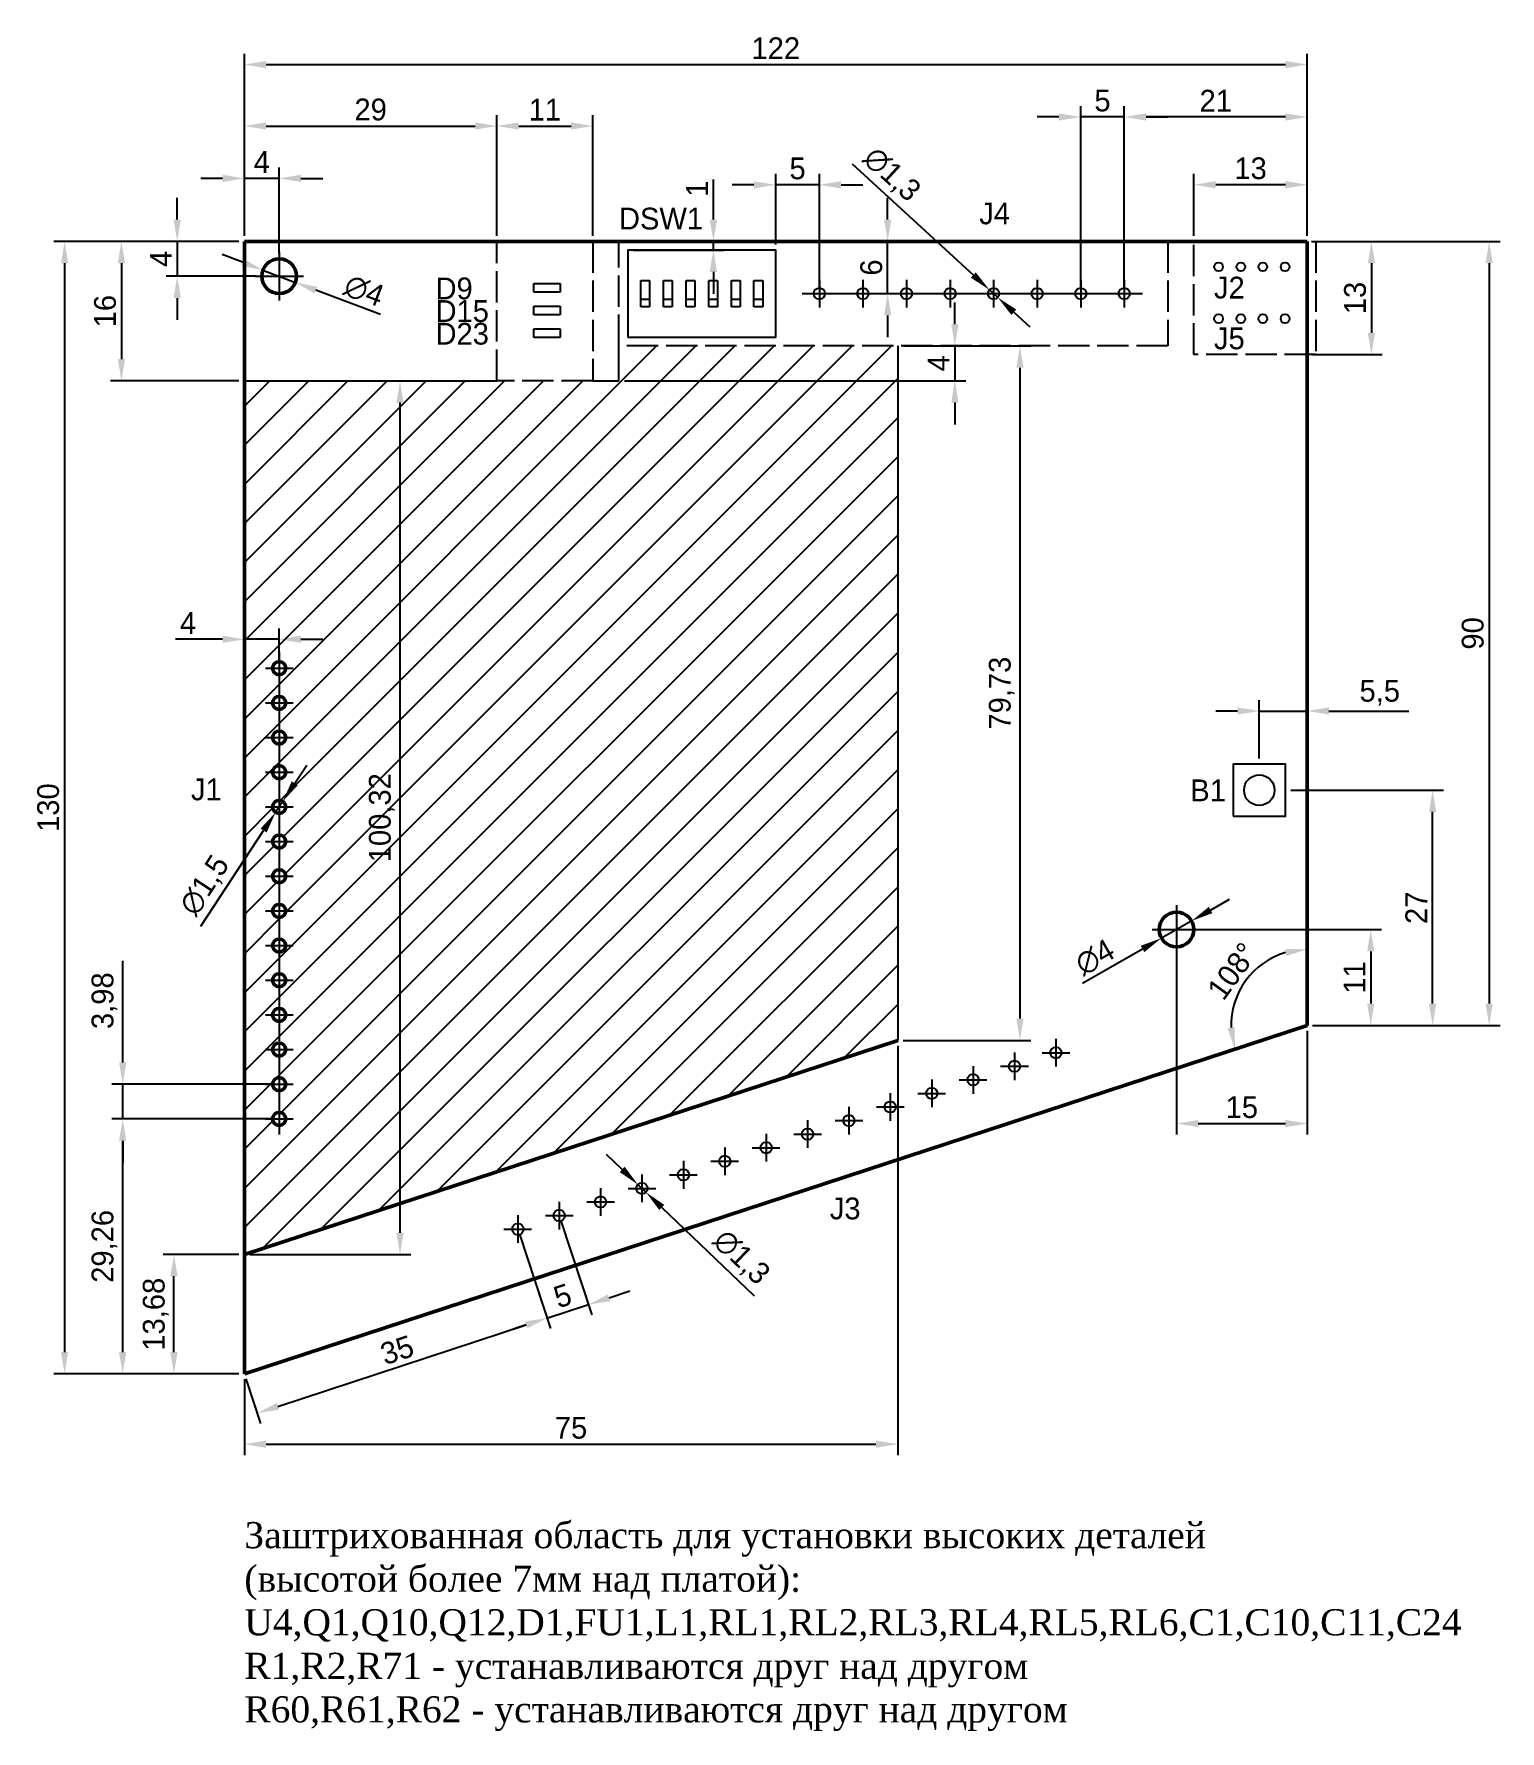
# Model space of a CAD drawing. Header units: millimetres. Extents: x 485 to 654, y 308 to 503.
import ezdxf

# ---------------------------------------------------------------- set-up
doc = ezdxf.new("R2010")
doc.units = ezdxf.units.MM
doc.linetypes.add('ACAD_ISO02W100', pattern=[15, 12, -3])
doc.dimstyles.new('ISO-25', dxfattribs={"dimtxt": 2.5, "dimasz": 2.5, "dimexe": 1.25, "dimexo": 0.625, "dimtad": 1, "dimtxsty": 'Standard', "dimcen": 2.5, "dimadec": 0, "dimazin": 0, "dimtfac": 1, "dimtmove": 0, "dimatfit": 3, "dimfxl": 0, "dimarcsym": 0})

# ---------------------------------------------------------------- blocks, each defined once
blk = doc.blocks.new('*D1')
at = {"color": 0, "lineweight": -2}
for p, q in [((508.9, 479.05), (487.65, 479.05)), ((488.9, 476.55), (488.9, 351.55)), ((508.9, 349.05), (487.65, 349.05))]:
    blk.add_line(p, q, dxfattribs=at)
at = {"color": 0}
for points in [[(488.48, 476.55), (489.31, 476.55), (488.9, 479.05)], [(488.48, 351.55), (489.31, 351.55), (488.9, 349.05)]]:
    blk.add_solid(points, dxfattribs=at)
at = {"layer": 'Defpoints', "color": 0}
for p in [(509.53, 479.05), (488.9, 349.05), (509.53, 349.05)]:
    blk.add_point(p, dxfattribs=at)
at = {"color": 0, "insert": (487.02, 414.05), "char_height": 2.5, "attachment_point": 5, "rotation": 90}
blk.add_mtext('130', dxfattribs=at)
blk = doc.blocks.new('*D2')
at = {"color": 0, "lineweight": -2}
for p, q in [((509.53, 479.68), (509.53, 500.6)), ((512.03, 499.35), (629.03, 499.35)), ((631.53, 479.68), (631.53, 500.6))]:
    blk.add_line(p, q, dxfattribs=at)
at = {"color": 0}
for points in [[(512.03, 499.77), (512.03, 498.94), (509.53, 499.35)], [(629.03, 499.77), (629.03, 498.94), (631.53, 499.35)]]:
    blk.add_solid(points, dxfattribs=at)
at = {"layer": 'Defpoints', "color": 0}
for p in [(631.53, 499.35), (509.53, 479.05), (631.53, 479.05)]:
    blk.add_point(p, dxfattribs=at)
at = {"color": 0, "insert": (570.53, 501.23), "char_height": 2.5, "attachment_point": 5}
blk.add_mtext('122', dxfattribs=at)
blk = doc.blocks.new('*D3')
at = {"color": 0, "lineweight": -2}
for p, q in [((632.15, 479.05), (653.67, 479.05)), ((652.42, 476.55), (652.42, 391.55)), ((632.15, 389.05), (653.67, 389.05))]:
    blk.add_line(p, q, dxfattribs=at)
at = {"color": 0}
for points in [[(652, 476.55), (652.83, 476.55), (652.42, 479.05)], [(652, 391.55), (652.83, 391.55), (652.42, 389.05)]]:
    blk.add_solid(points, dxfattribs=at)
at = {"layer": 'Defpoints', "color": 0}
for p in [(631.53, 479.05), (631.53, 389.05), (652.42, 389.05)]:
    blk.add_point(p, dxfattribs=at)
at = {"color": 0, "insert": (650.54, 434.05), "char_height": 2.5, "attachment_point": 5, "rotation": 90}
blk.add_mtext('90', dxfattribs=at)
blk = doc.blocks.new('*D4')
at = {"color": 0, "lineweight": -2}
for p, q in [((501.82, 481.55), (501.82, 484.05)), ((508.9, 479.05), (500.57, 479.05)), ((501.82, 479.05), (501.82, 475.05)), ((510.9, 475.05), (500.57, 475.05)), ((501.82, 472.55), (501.82, 470.05))]:
    blk.add_line(p, q, dxfattribs=at)
at = {"color": 0}
for points in [[(501.41, 481.55), (502.24, 481.55), (501.82, 479.05)], [(501.41, 472.55), (502.24, 472.55), (501.82, 475.05)]]:
    blk.add_solid(points, dxfattribs=at)
at = {"layer": 'Defpoints', "color": 0}
for p in [(509.53, 479.05), (501.82, 475.05), (511.53, 475.05)]:
    blk.add_point(p, dxfattribs=at)
at = {"color": 0, "insert": (499.95, 477.05), "char_height": 2.5, "attachment_point": 5, "rotation": 90}
blk.add_mtext('4', dxfattribs=at)
blk = doc.blocks.new('*D5')
at = {"color": 0, "lineweight": -2}
for p, q in [((509.53, 479.68), (509.53, 487.54)), ((513.53, 477.68), (513.53, 487.54)), ((507.03, 486.29), (504.53, 486.29)), ((513.53, 486.29), (509.53, 486.29)), ((516.03, 486.29), (518.53, 486.29))]:
    blk.add_line(p, q, dxfattribs=at)
at = {"color": 0}
for points in [[(507.03, 486.71), (507.03, 485.87), (509.53, 486.29)], [(516.03, 486.71), (516.03, 485.87), (513.53, 486.29)]]:
    blk.add_solid(points, dxfattribs=at)
at = {"layer": 'Defpoints', "color": 0}
for p in [(509.53, 486.29), (509.53, 479.05), (513.53, 477.05)]:
    blk.add_point(p, dxfattribs=at)
at = {"color": 0, "insert": (511.53, 488.17), "char_height": 2.5, "attachment_point": 5}
blk.add_mtext('4', dxfattribs=at)
blk = doc.blocks.new('*D6')
at = {"color": 0, "lineweight": -2}
for p, q in [((616.53, 397.43), (616.53, 376.53)), ((631.53, 388.43), (631.53, 376.53)), ((619.03, 377.78), (629.03, 377.78))]:
    blk.add_line(p, q, dxfattribs=at)
at = {"color": 0}
for points in [[(619.03, 378.19), (619.03, 377.36), (616.53, 377.78)], [(629.03, 378.19), (629.03, 377.36), (631.53, 377.78)]]:
    blk.add_solid(points, dxfattribs=at)
at = {"layer": 'Defpoints', "color": 0}
for p in [(616.53, 398.05), (631.53, 389.05), (631.53, 377.78)]:
    blk.add_point(p, dxfattribs=at)
at = {"color": 0, "insert": (624.03, 379.65), "char_height": 2.5, "attachment_point": 5}
blk.add_mtext('15', dxfattribs=at)
blk = doc.blocks.new('*D7')
at = {"color": 0, "lineweight": -2}
for p, q in [((619.15, 400.05), (640.07, 400.05)), ((638.82, 397.55), (638.82, 391.55)), ((632.15, 389.05), (640.07, 389.05))]:
    blk.add_line(p, q, dxfattribs=at)
at = {"color": 0}
for points in [[(638.41, 397.55), (639.24, 397.55), (638.82, 400.05)], [(638.41, 391.55), (639.24, 391.55), (638.82, 389.05)]]:
    blk.add_solid(points, dxfattribs=at)
at = {"layer": 'Defpoints', "color": 0}
for p in [(618.53, 400.05), (631.53, 389.05), (638.82, 389.05)]:
    blk.add_point(p, dxfattribs=at)
at = {"color": 0, "insert": (636.95, 394.55), "char_height": 2.5, "attachment_point": 5, "rotation": 90}
blk.add_mtext('11', dxfattribs=at)
blk = doc.blocks.new('*D8')
at = {"color": 0, "lineweight": -2}
for p, q in [((620.44, 402.29), (622.61, 403.53)), ((618.27, 401.05), (614.79, 399.06)), ((605.75, 393.89), (612.62, 397.82))]:
    blk.add_line(p, q, dxfattribs=at)
at = {"color": 0}
for points in [[(620.23, 402.65), (620.64, 401.93), (618.27, 401.05)], [(612.42, 398.18), (612.83, 397.46), (614.79, 399.06)]]:
    blk.add_solid(points, dxfattribs=at)
at = {"layer": 'Defpoints', "color": 0}
for p in [(618.27, 401.05), (614.79, 399.06)]:
    blk.add_point(p, dxfattribs=at)
at = {"color": 0, "insert": (607.17, 396.86), "char_height": 2.5, "attachment_point": 5, "rotation": 29.7799}
blk.add_mtext('∅4', dxfattribs=at)
blk = doc.blocks.new('*D9')
at = {"color": 0, "lineweight": -2}
for p, q in [((509.32, 476.65), (506.98, 477.53)), ((511.66, 475.76), (515.4, 474.35)), ((525.14, 470.67), (517.74, 473.46))]:
    blk.add_line(p, q, dxfattribs=at)
at = {"color": 0}
for points in [[(509.47, 477.03), (509.17, 476.26), (511.66, 475.76)], [(517.89, 473.85), (517.59, 473.07), (515.4, 474.35)]]:
    blk.add_solid(points, dxfattribs=at)
at = {"layer": 'Defpoints', "color": 0}
for p in [(511.66, 475.76), (515.4, 474.35)]:
    blk.add_point(p, dxfattribs=at)
at = {"color": 0, "insert": (523.27, 473.38), "char_height": 2.5, "attachment_point": 5, "rotation": 339.2991}
blk.add_mtext('∅4', dxfattribs=at)
blk = doc.blocks.new('*D11')
at = {"color": 0, "lineweight": -2}
blk.add_arc((631.53, 389.05), 8.73, 106.4651, 181.6876, dxfattribs=at)
at = {"color": 0}
for points in [[(629, 397.84), (629.12, 397.01), (631.53, 397.78)], [(623.21, 388.87), (622.39, 388.73), (623.23, 386.33)]]:
    blk.add_solid(points, dxfattribs=at)
at = {"layer": 'Defpoints', "color": 0}
for p in [(631.53, 479.05), (626.39, 396.11), (631.53, 389.05), (631.53, 389.05), (509.53, 349.05)]:
    blk.add_point(p, dxfattribs=at)
at = {"color": 0, "insert": (622.94, 395.28), "char_height": 2.5, "attachment_point": 5, "rotation": 54.0764}
blk.add_mtext('108°', dxfattribs=at)
blk = doc.blocks.new('*D12')
at = {"color": 0, "lineweight": -2}
for p, q in [((508.9, 362.74), (500.2, 362.74)), ((501.45, 351.55), (501.45, 360.24)), ((508.9, 349.05), (500.2, 349.05))]:
    blk.add_line(p, q, dxfattribs=at)
at = {"color": 0}
for points in [[(501.03, 360.24), (501.86, 360.24), (501.45, 362.74)], [(501.03, 351.55), (501.86, 351.55), (501.45, 349.05)]]:
    blk.add_solid(points, dxfattribs=at)
at = {"layer": 'Defpoints', "color": 0}
for p in [(501.45, 362.74), (509.53, 362.74), (509.53, 349.05)]:
    blk.add_point(p, dxfattribs=at)
at = {"color": 0, "insert": (499.36, 355.89), "char_height": 2.5, "attachment_point": 5, "rotation": 90}
blk.add_mtext('13,68', dxfattribs=at)
blk = doc.blocks.new('*D13')
at = {"color": 0, "lineweight": -2}
for p, q in [((510.15, 463.05), (528.65, 463.05)), ((527.4, 365.24), (527.4, 460.55)), ((510.15, 362.74), (528.65, 362.74))]:
    blk.add_line(p, q, dxfattribs=at)
at = {"color": 0}
for points in [[(526.98, 460.55), (527.81, 460.55), (527.4, 463.05)], [(526.98, 365.24), (527.81, 365.24), (527.4, 362.74)]]:
    blk.add_solid(points, dxfattribs=at)
at = {"layer": 'Defpoints', "color": 0}
for p in [(509.53, 463.05), (527.4, 463.05), (509.53, 362.74)]:
    blk.add_point(p, dxfattribs=at)
at = {"color": 0, "insert": (525.31, 412.89), "char_height": 2.5, "attachment_point": 5, "rotation": 90}
blk.add_mtext('100,32', dxfattribs=at)
blk = doc.blocks.new('*D14')
at = {"color": 0, "lineweight": -2}
for p, q in [((585.15, 467.05), (599.8, 467.05)), ((598.55, 464.55), (598.55, 389.83)), ((585.15, 387.33), (599.8, 387.33))]:
    blk.add_line(p, q, dxfattribs=at)
at = {"color": 0}
for points in [[(598.14, 464.55), (598.97, 464.55), (598.55, 467.05)], [(598.14, 389.83), (598.97, 389.83), (598.55, 387.33)]]:
    blk.add_solid(points, dxfattribs=at)
at = {"layer": 'Defpoints', "color": 0}
for p in [(584.53, 467.05), (584.53, 387.33), (598.55, 387.33)]:
    blk.add_point(p, dxfattribs=at)
at = {"color": 0, "insert": (596.47, 427.19), "char_height": 2.5, "attachment_point": 5, "rotation": 90}
blk.add_mtext('79,73', dxfattribs=at)
blk = doc.blocks.new('*D15')
at = {"color": 0, "lineweight": -2}
for p, q in [((591.09, 469.55), (591.09, 472.05)), ((585.15, 467.05), (592.34, 467.05)), ((591.09, 467.05), (591.09, 463.05)), ((553.15, 463.05), (592.34, 463.05)), ((591.09, 460.55), (591.09, 458.05))]:
    blk.add_line(p, q, dxfattribs=at)
at = {"color": 0}
for points in [[(590.67, 469.55), (591.5, 469.55), (591.09, 467.05)], [(590.67, 460.55), (591.5, 460.55), (591.09, 463.05)]]:
    blk.add_solid(points, dxfattribs=at)
at = {"layer": 'Defpoints', "color": 0}
for p in [(584.53, 467.05), (552.53, 463.05), (591.09, 463.05)]:
    blk.add_point(p, dxfattribs=at)
at = {"color": 0, "insert": (589.21, 465.05), "char_height": 2.5, "attachment_point": 5, "rotation": 90}
blk.add_mtext('4', dxfattribs=at)
blk = doc.blocks.new('*D16')
at = {"color": 0, "lineweight": -2}
for p, q in [((584.53, 386.7), (584.53, 339.72)), ((509.53, 348.43), (509.53, 339.72)), ((512.03, 340.97), (582.03, 340.97))]:
    blk.add_line(p, q, dxfattribs=at)
at = {"color": 0}
for points in [[(512.03, 341.38), (512.03, 340.55), (509.53, 340.97)], [(582.03, 341.38), (582.03, 340.55), (584.53, 340.97)]]:
    blk.add_solid(points, dxfattribs=at)
at = {"layer": 'Defpoints', "color": 0}
for p in [(584.53, 387.33), (509.53, 349.05), (584.53, 340.97)]:
    blk.add_point(p, dxfattribs=at)
at = {"color": 0, "insert": (547.03, 342.84), "char_height": 2.5, "attachment_point": 5}
blk.add_mtext('75', dxfattribs=at)
blk = doc.blocks.new('*D17')
at = {"color": 0, "lineweight": -2}
for p, q in [((509.53, 430.68), (509.53, 434.62)), ((513.53, 430.68), (513.53, 434.62)), ((507.03, 433.37), (501.61, 433.37)), ((513.53, 433.37), (509.53, 433.37)), ((516.03, 433.37), (518.53, 433.37))]:
    blk.add_line(p, q, dxfattribs=at)
at = {"color": 0}
for points in [[(507.03, 433.79), (507.03, 432.96), (509.53, 433.37)], [(516.03, 433.79), (516.03, 432.96), (513.53, 433.37)]]:
    blk.add_solid(points, dxfattribs=at)
at = {"layer": 'Defpoints', "color": 0}
for p in [(509.53, 433.37), (509.53, 430.05), (513.53, 430.05)]:
    blk.add_point(p, dxfattribs=at)
at = {"color": 0, "insert": (503.07, 435.25), "char_height": 2.5, "attachment_point": 5}
blk.add_mtext('4', dxfattribs=at)
blk = doc.blocks.new('*D18')
at = {"color": 0, "lineweight": -2}
for p, q in [((583.37, 481.55), (583.37, 484.05)), ((582.75, 479.05), (582.12, 479.05)), ((583.37, 473.05), (583.37, 479.05)), ((582.75, 473.05), (582.12, 473.05)), ((583.37, 470.55), (583.37, 468.05))]:
    blk.add_line(p, q, dxfattribs=at)
at = {"color": 0}
for points in [[(582.96, 481.55), (583.79, 481.55), (583.37, 479.05)], [(582.96, 470.55), (583.79, 470.55), (583.37, 473.05)]]:
    blk.add_solid(points, dxfattribs=at)
at = {"layer": 'Defpoints', "color": 0}
for p in [(583.37, 479.05), (583.37, 479.05), (583.37, 473.05)]:
    blk.add_point(p, dxfattribs=at)
at = {"color": 0, "insert": (581.5, 476.05), "char_height": 2.5, "attachment_point": 5, "rotation": 90}
blk.add_mtext('6', dxfattribs=at)
blk = doc.blocks.new('*D19')
at = {"color": 0, "lineweight": -2}
for p, q in [((610.53, 473.68), (610.53, 494.59)), ((629.03, 493.34), (613.03, 493.34)), ((631.53, 479.68), (631.53, 494.59))]:
    blk.add_line(p, q, dxfattribs=at)
at = {"color": 0}
for points in [[(613.03, 493.76), (613.03, 492.92), (610.53, 493.34)], [(629.03, 493.76), (629.03, 492.92), (631.53, 493.34)]]:
    blk.add_solid(points, dxfattribs=at)
at = {"layer": 'Defpoints', "color": 0}
for p in [(610.53, 493.34), (631.53, 479.05), (610.53, 473.05)]:
    blk.add_point(p, dxfattribs=at)
at = {"color": 0, "insert": (621.03, 495.21), "char_height": 2.5, "attachment_point": 5}
blk.add_mtext('21', dxfattribs=at)
blk = doc.blocks.new('*D20')
at = {"color": 0, "lineweight": -2}
for p, q in [((603.03, 493.34), (600.53, 493.34)), ((605.53, 473.68), (605.53, 494.59)), ((610.53, 493.34), (605.53, 493.34)), ((610.53, 473.68), (610.53, 494.59)), ((613.03, 493.34), (615.53, 493.34))]:
    blk.add_line(p, q, dxfattribs=at)
at = {"color": 0}
for points in [[(603.03, 493.76), (603.03, 492.92), (605.53, 493.34)], [(613.03, 493.76), (613.03, 492.92), (610.53, 493.34)]]:
    blk.add_solid(points, dxfattribs=at)
at = {"layer": 'Defpoints', "color": 0}
for p in [(605.53, 493.34), (605.53, 473.05), (610.53, 473.05)]:
    blk.add_point(p, dxfattribs=at)
at = {"color": 0, "insert": (608.03, 495.21), "char_height": 2.5, "attachment_point": 5}
blk.add_mtext('5', dxfattribs=at)
blk = doc.blocks.new('*D21')
at = {"color": 0, "lineweight": -2}
for p, q in [((579.31, 487.95), (593.21, 475.18)), ((596.01, 472.61), (595.05, 473.49)), ((597.85, 470.92), (599.69, 469.23))]:
    blk.add_line(p, q, dxfattribs=at)
at = {"color": 0}
for points in [[(593.49, 475.49), (592.93, 474.88), (595.05, 473.49)], [(598.13, 471.23), (597.57, 470.62), (596.01, 472.61)]]:
    blk.add_solid(points, dxfattribs=at)
at = {"layer": 'Defpoints', "color": 0}
for p in [(595.05, 473.49), (596.01, 472.61)]:
    blk.add_point(p, dxfattribs=at)
at = {"color": 0, "insert": (583.78, 486.66), "char_height": 2.5, "attachment_point": 5, "rotation": 317.4536}
blk.add_mtext('∅1,3', dxfattribs=at)
blk = doc.blocks.new('*D22')
at = {"color": 0, "lineweight": -2}
for p, q in [((515.32, 416.85), (516.69, 418.94)), ((513.94, 414.76), (513.12, 413.51)), ((504.52, 400.44), (511.74, 411.42))]:
    blk.add_line(p, q, dxfattribs=at)
at = {"color": 0}
for points in [[(514.97, 417.08), (515.66, 416.62), (513.94, 414.76)], [(511.4, 411.65), (512.09, 411.19), (513.12, 413.51)]]:
    blk.add_solid(points, dxfattribs=at)
at = {"layer": 'Defpoints', "color": 0}
for p in [(513.12, 413.51), (513.94, 414.76)]:
    blk.add_point(p, dxfattribs=at)
at = {"color": 0, "insert": (505.07, 405.06), "char_height": 2.5, "attachment_point": 5, "rotation": 56.6753}
blk.add_mtext('∅1,5', dxfattribs=at)
blk = doc.blocks.new('*D23')
at = {"color": 0, "lineweight": -2}
for p, q in [((512.9, 378.31), (494.32, 378.31)), ((495.57, 351.55), (495.57, 375.81)), ((508.9, 349.05), (494.32, 349.05))]:
    blk.add_line(p, q, dxfattribs=at)
at = {"color": 0}
for points in [[(495.15, 375.81), (495.98, 375.81), (495.57, 378.31)], [(495.15, 351.55), (495.98, 351.55), (495.57, 349.05)]]:
    blk.add_solid(points, dxfattribs=at)
at = {"layer": 'Defpoints', "color": 0}
for p in [(495.57, 378.31), (513.53, 378.31), (509.53, 349.05)]:
    blk.add_point(p, dxfattribs=at)
at = {"color": 0, "insert": (493.48, 363.68), "char_height": 2.5, "attachment_point": 5, "rotation": 90}
blk.add_mtext('29,26', dxfattribs=at)
blk = doc.blocks.new('*D24')
at = {"color": 0, "lineweight": -2}
for p, q in [((495.57, 384.79), (495.57, 396.46)), ((512.9, 382.29), (494.32, 382.29)), ((495.57, 378.31), (495.57, 382.29)), ((512.9, 378.31), (494.32, 378.31)), ((495.57, 375.81), (495.57, 373.31))]:
    blk.add_line(p, q, dxfattribs=at)
at = {"color": 0}
for points in [[(495.15, 384.79), (495.98, 384.79), (495.57, 382.29)], [(495.15, 375.81), (495.98, 375.81), (495.57, 378.31)]]:
    blk.add_solid(points, dxfattribs=at)
at = {"layer": 'Defpoints', "color": 0}
for p in [(495.57, 382.29), (513.53, 382.29), (513.53, 378.31)]:
    blk.add_point(p, dxfattribs=at)
at = {"color": 0, "insert": (493.48, 391.88), "char_height": 2.5, "attachment_point": 5, "rotation": 90}
blk.add_mtext('3,98', dxfattribs=at)
blk = doc.blocks.new('*D25')
at = {"color": 0, "lineweight": -2}
for p, q in [((542.98, 359.36), (544.66, 354.25)), ((513.39, 345.31), (541.89, 354.66)), ((509.72, 348.46), (511.4, 343.35))]:
    blk.add_line(p, q, dxfattribs=at)
at = {"color": 0}
for points in [[(541.76, 355.06), (542.02, 354.27), (544.27, 355.44)], [(513.26, 345.71), (513.52, 344.92), (511.01, 344.54)]]:
    blk.add_solid(points, dxfattribs=at)
at = {"layer": 'Defpoints', "color": 0}
for p in [(542.79, 359.96), (544.27, 355.44), (509.53, 349.05)]:
    blk.add_point(p, dxfattribs=at)
at = {"color": 0, "insert": (527.06, 351.77), "char_height": 2.5, "attachment_point": 5, "rotation": 18.1527}
blk.add_mtext('35', dxfattribs=at)
blk = doc.blocks.new('*D26')
at = {"color": 0, "lineweight": -2}
for p, q in [((545.86, 366.62), (549.41, 355.81)), ((541.11, 365.07), (544.66, 354.25)), ((551.4, 357.78), (553.77, 358.56)), ((544.27, 355.44), (549.02, 357)), ((541.89, 354.66), (539.52, 353.88))]:
    blk.add_line(p, q, dxfattribs=at)
at = {"color": 0}
for points in [[(551.27, 358.17), (551.53, 357.38), (549.02, 357)], [(541.76, 355.06), (542.02, 354.27), (544.27, 355.44)]]:
    blk.add_solid(points, dxfattribs=at)
at = {"layer": 'Defpoints', "color": 0}
for p in [(545.67, 367.22), (540.92, 365.66), (549.02, 357)]:
    blk.add_point(p, dxfattribs=at)
at = {"color": 0, "insert": (546.06, 358), "char_height": 2.5, "attachment_point": 5, "rotation": 18.1527}
blk.add_mtext('5', dxfattribs=at)
blk = doc.blocks.new('*D27')
at = {"color": 0, "lineweight": -2}
for p, q in [((552.9, 372.51), (551.09, 374.24)), ((554.7, 370.78), (555.64, 369.88)), ((568.08, 357.96), (557.45, 368.15))]:
    blk.add_line(p, q, dxfattribs=at)
at = {"color": 0}
for points in [[(553.19, 372.81), (552.61, 372.21), (554.7, 370.78)], [(557.73, 368.45), (557.16, 367.85), (555.64, 369.88)]]:
    blk.add_solid(points, dxfattribs=at)
at = {"layer": 'Defpoints', "color": 0}
for p in [(554.7, 370.78), (555.64, 369.88)]:
    blk.add_point(p, dxfattribs=at)
at = {"color": 0, "insert": (566.51, 362.35), "char_height": 2.5, "attachment_point": 5, "rotation": 316.2195}
blk.add_mtext('∅1,3', dxfattribs=at)
blk = doc.blocks.new('*D28')
at = {"color": 0, "lineweight": -2}
for p, q in [((568.03, 485.55), (565.53, 485.55)), ((570.53, 478.68), (570.53, 486.8)), ((575.53, 485.55), (570.53, 485.55)), ((575.53, 473.68), (575.53, 486.8)), ((578.03, 485.55), (580.53, 485.55))]:
    blk.add_line(p, q, dxfattribs=at)
at = {"color": 0}
for points in [[(568.03, 485.96), (568.03, 485.13), (570.53, 485.55)], [(578.03, 485.96), (578.03, 485.13), (575.53, 485.55)]]:
    blk.add_solid(points, dxfattribs=at)
at = {"layer": 'Defpoints', "color": 0}
for p in [(570.53, 485.55), (570.53, 478.05), (575.53, 473.05)]:
    blk.add_point(p, dxfattribs=at)
at = {"color": 0, "insert": (573.03, 487.42), "char_height": 2.5, "attachment_point": 5}
blk.add_mtext('5', dxfattribs=at)
blk = doc.blocks.new('*D29')
at = {"color": 0, "lineweight": -2}
for p, q in [((563.37, 481.55), (563.37, 486.14)), ((554.15, 479.05), (564.62, 479.05)), ((554.15, 478.05), (564.62, 478.05)), ((563.37, 478.05), (563.37, 479.05)), ((563.37, 475.55), (563.37, 473.05))]:
    blk.add_line(p, q, dxfattribs=at)
at = {"color": 0}
for points in [[(562.95, 481.55), (563.79, 481.55), (563.37, 479.05)], [(562.95, 475.55), (563.79, 475.55), (563.37, 478.05)]]:
    blk.add_solid(points, dxfattribs=at)
at = {"layer": 'Defpoints', "color": 0}
for p in [(553.53, 479.05), (553.53, 478.05), (563.37, 479.05)]:
    blk.add_point(p, dxfattribs=at)
at = {"color": 0, "insert": (561.49, 485.1), "char_height": 2.5, "attachment_point": 5, "rotation": 90}
blk.add_mtext('1', dxfattribs=at)
blk = doc.blocks.new('*D30')
at = {"color": 0, "lineweight": -2}
for p, q in [((508.9, 479.05), (494.17, 479.05)), ((495.42, 476.55), (495.42, 465.55)), ((508.9, 463.05), (494.17, 463.05))]:
    blk.add_line(p, q, dxfattribs=at)
at = {"color": 0}
for points in [[(495.01, 476.55), (495.84, 476.55), (495.42, 479.05)], [(495.01, 465.55), (495.84, 465.55), (495.42, 463.05)]]:
    blk.add_solid(points, dxfattribs=at)
at = {"layer": 'Defpoints', "color": 0}
for p in [(509.53, 479.05), (495.42, 463.05), (509.53, 463.05)]:
    blk.add_point(p, dxfattribs=at)
at = {"color": 0, "insert": (493.55, 471.05), "char_height": 2.5, "attachment_point": 5, "rotation": 90}
blk.add_mtext('16', dxfattribs=at)
blk = doc.blocks.new('*D31')
at = {"color": 0, "lineweight": -2}
for p, q in [((509.53, 479.68), (509.53, 493.55)), ((538.53, 479.68), (538.53, 493.55)), ((512.03, 492.3), (536.03, 492.3))]:
    blk.add_line(p, q, dxfattribs=at)
at = {"color": 0}
for points in [[(512.03, 492.72), (512.03, 491.89), (509.53, 492.3)], [(536.03, 492.72), (536.03, 491.89), (538.53, 492.3)]]:
    blk.add_solid(points, dxfattribs=at)
at = {"layer": 'Defpoints', "color": 0}
for p in [(538.53, 492.3), (509.53, 479.05), (538.53, 479.05)]:
    blk.add_point(p, dxfattribs=at)
at = {"color": 0, "insert": (524.03, 494.18), "char_height": 2.5, "attachment_point": 5}
blk.add_mtext('29', dxfattribs=at)
blk = doc.blocks.new('*D32')
at = {"color": 0, "lineweight": -2}
for p, q in [((538.53, 479.68), (538.53, 493.55)), ((549.53, 479.68), (549.53, 493.55)), ((541.03, 492.3), (547.03, 492.3))]:
    blk.add_line(p, q, dxfattribs=at)
at = {"color": 0}
for points in [[(541.03, 492.72), (541.03, 491.89), (538.53, 492.3)], [(547.03, 492.72), (547.03, 491.89), (549.53, 492.3)]]:
    blk.add_solid(points, dxfattribs=at)
at = {"layer": 'Defpoints', "color": 0}
for p in [(549.53, 492.3), (538.53, 479.05), (549.53, 479.05)]:
    blk.add_point(p, dxfattribs=at)
at = {"color": 0, "insert": (544.03, 494.18), "char_height": 2.5, "attachment_point": 5}
blk.add_mtext('11', dxfattribs=at)
blk = doc.blocks.new('*D33')
at = {"color": 0, "lineweight": -2}
for p, q in [((629.65, 416.05), (647.18, 416.05)), ((645.93, 391.55), (645.93, 413.55)), ((632.15, 389.05), (647.18, 389.05))]:
    blk.add_line(p, q, dxfattribs=at)
at = {"color": 0}
for points in [[(645.51, 413.55), (646.34, 413.55), (645.93, 416.05)], [(645.51, 391.55), (646.34, 391.55), (645.93, 389.05)]]:
    blk.add_solid(points, dxfattribs=at)
at = {"layer": 'Defpoints', "color": 0}
for p in [(629.03, 416.05), (645.93, 416.05), (631.53, 389.05)]:
    blk.add_point(p, dxfattribs=at)
at = {"color": 0, "insert": (644.05, 402.55), "char_height": 2.5, "attachment_point": 5, "rotation": 90}
blk.add_mtext('27', dxfattribs=at)
blk = doc.blocks.new('*D34')
at = {"color": 0, "lineweight": -2}
for p, q in [((623.53, 425.14), (621.03, 425.14)), ((626.03, 419.68), (626.03, 426.39)), ((626.03, 425.14), (631.53, 425.14)), ((631.53, 419.68), (631.53, 426.39)), ((634.03, 425.14), (643.2, 425.14))]:
    blk.add_line(p, q, dxfattribs=at)
at = {"color": 0}
for points in [[(623.53, 425.56), (623.53, 424.73), (626.03, 425.14)], [(634.03, 425.56), (634.03, 424.73), (631.53, 425.14)]]:
    blk.add_solid(points, dxfattribs=at)
at = {"layer": 'Defpoints', "color": 0}
for p in [(631.53, 425.14), (626.03, 419.05), (631.53, 419.05)]:
    blk.add_point(p, dxfattribs=at)
at = {"color": 0, "insert": (639.86, 427.23), "char_height": 2.5, "attachment_point": 5}
blk.add_mtext('5,5', dxfattribs=at)
blk = doc.blocks.new('*D35')
at = {"color": 0, "lineweight": -2}
for p, q in [((618.53, 479.68), (618.53, 486.81)), ((629.03, 485.56), (621.03, 485.56)), ((631.53, 479.68), (631.53, 486.81))]:
    blk.add_line(p, q, dxfattribs=at)
at = {"color": 0}
for points in [[(621.03, 485.98), (621.03, 485.14), (618.53, 485.56)], [(629.03, 485.98), (629.03, 485.14), (631.53, 485.56)]]:
    blk.add_solid(points, dxfattribs=at)
at = {"layer": 'Defpoints', "color": 0}
for p in [(618.53, 485.56), (618.53, 479.05), (631.53, 479.05)]:
    blk.add_point(p, dxfattribs=at)
at = {"color": 0, "insert": (625.03, 487.43), "char_height": 2.5, "attachment_point": 5}
blk.add_mtext('13', dxfattribs=at)
blk = doc.blocks.new('*D36')
at = {"color": 0, "lineweight": -2}
for p, q in [((632.15, 479.05), (640.15, 479.05)), ((638.9, 476.55), (638.9, 468.55)), ((632.15, 466.05), (640.15, 466.05))]:
    blk.add_line(p, q, dxfattribs=at)
at = {"color": 0}
for points in [[(638.49, 476.55), (639.32, 476.55), (638.9, 479.05)], [(638.49, 468.55), (639.32, 468.55), (638.9, 466.05)]]:
    blk.add_solid(points, dxfattribs=at)
at = {"layer": 'Defpoints', "color": 0}
for p in [(631.53, 479.05), (631.53, 466.05), (638.9, 466.05)]:
    blk.add_point(p, dxfattribs=at)
at = {"color": 0, "insert": (637.03, 472.55), "char_height": 2.5, "attachment_point": 5, "rotation": 90}
blk.add_mtext('13', dxfattribs=at)

msp = doc.modelspace()

# ---------------------------------------------------------------- hatches: boundary and pattern name
h = msp.add_hatch()
h.set_pattern_fill('ANSI31', color=256, style=0)
h.paths.add_polyline_path([(552.53, 463.054), (509.53, 463.054), (509.53, 362.735), (584.53, 387.326), (584.53, 467.054), (552.53, 467.054)])
h.paths.add_polyline_path([(514.28, 430.054, -0.4142136), (513.53, 429.304), (513.53, 426.824, -0.4142136), (514.28, 426.074, -0.4142136), (513.53, 425.324), (513.53, 422.844, -0.4142136), (514.28, 422.094, -0.4142136), (513.53, 421.344), (513.53, 418.864, -0.4142136), (514.28, 418.114, -0.4142136), (513.53, 417.364), (513.53, 414.884, -0.4142136), (514.28, 414.134, -0.4142136), (513.53, 413.384), (513.53, 410.904, -0.4142136), (514.28, 410.154, -0.4142136), (513.53, 409.404), (513.53, 406.924, -0.4142136), (514.28, 406.174, -0.4142136), (513.53, 405.424), (513.53, 402.944, -0.4142136), (514.28, 402.194, -0.4142136), (513.53, 401.444), (513.53, 398.964, -0.4142136), (514.28, 398.214, -0.4142136), (513.53, 397.464), (513.53, 394.984, -0.4142136), (514.28, 394.234, -0.4142136), (513.53, 393.484), (513.53, 391.004, -0.4142136), (514.28, 390.254, -0.4142136), (513.53, 389.504), (513.53, 387.024, -0.4142136), (514.28, 386.274, -0.4142136), (513.53, 385.524), (513.53, 383.044, -0.4142136), (514.28, 382.294, -0.4142136), (513.53, 381.544), (513.53, 379.064, -0.4142136), (514.28, 378.314, -1), (512.78, 378.314, -0.4142136), (513.53, 379.064), (513.53, 381.544, -0.4142136), (512.78, 382.294, -0.4142136), (513.53, 383.044), (513.53, 385.524, -0.4142136), (512.78, 386.274, -0.4142136), (513.53, 387.024), (513.53, 389.504, -0.4142136), (512.78, 390.254, -0.4142136), (513.53, 391.004), (513.53, 393.484, -0.4142136), (512.78, 394.234, -0.4142136), (513.53, 394.984), (513.53, 397.464, -0.4142136), (512.78, 398.214, -0.4142136), (513.53, 398.964), (513.53, 401.444, -0.4142136), (512.78, 402.194, -0.4142136), (513.53, 402.944), (513.53, 405.424, -0.4142136), (512.78, 406.174, -0.4142136), (513.53, 406.924), (513.53, 409.404, -0.4142136), (512.78, 410.154, -0.4142136), (513.53, 410.904), (513.53, 413.384, -0.4142136), (512.78, 414.134, -0.4142136), (513.53, 414.884), (513.53, 417.364, -0.4142136), (512.78, 418.114, -0.4142136), (513.53, 418.864), (513.53, 421.344, -0.4142136), (512.78, 422.094, -0.4142136), (513.53, 422.844), (513.53, 425.324, -0.4142136), (512.78, 426.074, -0.4142136), (513.53, 426.824), (513.53, 429.304, -0.4142136), (512.78, 430.054, -1)], flags=16)
h.paths.add_polyline_path([(521.222, 365.634), (526.209, 360.604), (523.546, 357.964), (518.559, 362.994)], flags=9)

# ---------------------------------------------------------------- linework, layer by layer
at = {"lineweight": 50}
for p, q in [((509.53, 349.054), (509.53, 479.054)), ((509.53, 479.054), (631.53, 479.054)), ((631.53, 479.054), (631.53, 389.054)), ((631.53, 389.054), (509.53, 349.054)), ((584.53, 387.326), (509.53, 362.735))]:
    msp.add_line(p, q, dxfattribs=at)
for p, q in [((513.53, 477.852), (513.53, 472.271)), ((510.739, 475.054), (516.321, 475.054)), ((542.764, 474.226), (545.764, 474.226)), ((542.764, 473.226), (542.764, 474.226)), ((545.764, 474.226), (545.764, 473.226)), ((555.03, 471.554), (555.03, 474.554)), ((555.03, 474.554), (556.03, 474.554)), ((555.33, 474.554), (555.73, 474.554)), ((556.03, 474.554), (556.03, 471.554)), ((557.63, 474.554), (558.63, 474.554)), ((557.63, 471.554), (557.63, 474.554)), ((558.63, 474.554), (558.63, 471.554)), ((560.23, 471.554), (560.23, 474.554)), ((560.23, 474.554), (561.23, 474.554)), ((561.23, 474.554), (561.23, 471.554)), ((562.83, 471.554), (562.83, 474.554)), ((562.83, 474.554), (563.83, 474.554)), ((563.83, 474.554), (563.83, 471.554)), ((565.43, 471.554), (565.43, 474.554)), ((565.43, 474.554), (566.43, 474.554)), ((566.43, 474.554), (566.43, 471.554)), ((568.03, 471.554), (568.03, 474.554)), ((568.03, 474.554), (569.03, 474.554)), ((569.03, 474.554), (569.03, 471.554)), ((575.53, 474.644), (575.53, 471.465)), ((580.53, 474.644), (580.53, 471.465)), ((585.53, 474.644), (585.53, 471.465)), ((590.53, 474.644), (590.53, 471.465)), ((595.53, 474.644), (595.53, 471.465)), ((600.53, 474.644), (600.53, 471.465)), ((605.53, 474.644), (605.53, 471.465)), ((610.53, 474.644), (610.53, 471.465)), ((545.764, 473.226), (542.764, 473.226)), ((542.764, 470.626), (542.764, 471.626)), ((542.764, 471.626), (545.764, 471.626)), ((545.764, 471.626), (545.764, 470.626)), ((555.03, 472.431), (556.03, 472.431)), ((556.03, 471.554), (555.03, 471.554)), ((557.63, 472.431), (558.63, 472.431)), ((558.63, 471.554), (557.63, 471.554)), ((560.23, 472.431), (561.23, 472.431)), ((561.23, 471.554), (560.23, 471.554)), ((562.83, 472.431), (563.83, 472.431)), ((563.83, 471.554), (562.83, 471.554)), ((565.43, 472.431), (566.43, 472.431)), ((566.43, 471.554), (565.43, 471.554)), ((568.03, 472.431), (569.03, 472.431)), ((569.03, 471.554), (568.03, 471.554)), ((573.574, 473.054), (612.629, 473.054)), ((545.764, 470.626), (542.764, 470.626)), ((542.764, 469.026), (545.764, 469.026)), ((542.764, 468.026), (542.764, 469.026)), ((542.764, 468.326), (542.764, 468.726)), ((545.764, 468.026), (542.764, 468.026)), ((545.764, 469.026), (545.764, 468.026)), ((552.53, 463.054), (552.53, 467.054)), ((584.53, 467.054), (584.53, 387.326)), ((509.53, 463.054), (538.53, 463.054)), ((549.53, 463.054), (552.53, 463.054)), ((513.53, 431.917), (513.53, 376.529)), ((511.94, 430.054), (515.12, 430.054)), ((511.94, 426.074), (515.12, 426.074)), ((511.94, 422.094), (515.12, 422.094)), ((511.94, 418.114), (515.12, 418.114)), ((511.94, 414.134), (515.12, 414.134)), ((511.94, 410.154), (515.12, 410.154)), ((511.94, 406.174), (515.12, 406.174)), ((511.94, 402.194), (515.12, 402.194)), ((616.53, 402.852), (616.53, 397.271)), ((613.739, 400.054), (619.321, 400.054)), ((511.94, 398.214), (515.12, 398.214)), ((511.94, 394.234), (515.12, 394.234)), ((511.94, 390.254), (515.12, 390.254)), ((511.94, 386.274), (515.12, 386.274)), ((597.932, 385.943), (597.932, 382.763)), ((601.094, 385.911), (604.273, 385.911)), ((602.684, 387.501), (602.684, 384.321)), ((593.181, 384.385), (593.181, 381.206)), ((596.343, 384.353), (599.522, 384.353)), ((511.94, 382.294), (515.12, 382.294)), ((588.43, 382.827), (588.43, 379.648)), ((591.592, 382.795), (594.771, 382.795)), ((583.679, 381.27), (583.679, 378.09)), ((586.84, 381.238), (590.02, 381.238)), ((511.94, 378.314), (515.12, 378.314)), ((574.177, 378.154), (574.177, 374.975)), ((577.338, 378.122), (580.518, 378.122)), ((578.928, 379.712), (578.928, 376.532)), ((582.089, 379.68), (585.269, 379.68)), ((569.426, 376.596), (569.426, 373.417)), ((572.587, 376.564), (575.766, 376.564)), ((564.674, 375.039), (564.674, 371.859)), ((567.836, 375.007), (571.015, 375.007)), ((559.923, 373.481), (559.923, 370.301)), ((563.085, 373.449), (566.264, 373.449)), ((550.421, 370.365), (550.421, 367.186)), ((553.582, 370.333), (556.762, 370.333)), ((555.172, 371.923), (555.172, 368.744)), ((558.334, 371.891), (561.513, 371.891)), ((545.67, 368.808), (545.67, 365.628)), ((548.831, 368.776), (552.011, 368.776)), ((540.919, 367.25), (540.919, 364.07)), ((544.08, 367.218), (547.26, 367.218)), ((539.329, 365.66), (542.508, 365.66))]:
    msp.add_line(p, q)
at = {"linetype": 'ACAD_ISO02W100', "ltscale": 0.3}
for points in [[(538.53, 479.054), (549.53, 479.054), (549.53, 463.054), (538.53, 463.054)], [(552.53, 479.054), (615.53, 479.054), (615.53, 467.054), (552.53, 467.054)], [(618.53, 479.054), (632.53, 479.054), (632.53, 466.054), (618.53, 466.054)]]:
    msp.add_lwpolyline(points, close=True, dxfattribs=at)
for points in [[(553.53, 468.054), (570.53, 468.054), (570.53, 478.054), (553.53, 478.054)], [(623.03, 413.054), (629.03, 413.054), (629.03, 419.054), (623.03, 419.054)]]:
    msp.add_lwpolyline(points, close=True)
at = {"lineweight": 50}
for centre, radius in [((513.53, 475.054), 2), ((513.53, 430.054), 0.75), ((513.53, 426.074), 0.75), ((513.53, 422.094), 0.75), ((513.53, 418.114), 0.75), ((513.53, 414.134), 0.75), ((513.53, 410.154), 0.75), ((513.53, 406.174), 0.75), ((513.53, 402.194), 0.75), ((616.53, 400.054), 2), ((513.53, 398.214), 0.75), ((513.53, 394.234), 0.75), ((513.53, 390.254), 0.75), ((513.53, 386.274), 0.75), ((513.53, 382.294), 0.75), ((513.53, 378.314), 0.75)]:
    msp.add_circle(centre, radius, dxfattribs=at)
for centre, radius in [((621.364, 476.141), 0.5), ((623.904, 476.141), 0.5), ((626.444, 476.141), 0.5), ((628.984, 476.141), 0.5), ((575.53, 473.054), 0.65), ((580.53, 473.054), 0.65), ((585.53, 473.054), 0.65), ((590.53, 473.054), 0.65), ((595.53, 473.054), 0.65), ((600.53, 473.054), 0.65), ((605.53, 473.054), 0.65), ((610.53, 473.054), 0.65), ((621.364, 470.182), 0.5), ((623.904, 470.182), 0.5), ((626.444, 470.182), 0.5), ((628.984, 470.182), 0.5), ((626.03, 416.054), 1.75), ((602.684, 385.911), 0.65), ((597.932, 384.353), 0.65), ((588.43, 381.238), 0.65), ((593.181, 382.795), 0.65), ((583.679, 379.68), 0.65), ((578.928, 378.122), 0.65), ((574.177, 376.564), 0.65), ((564.674, 373.449), 0.65), ((569.426, 375.007), 0.65), ((559.923, 371.891), 0.65), ((555.172, 370.333), 0.65), ((550.421, 368.776), 0.65), ((540.919, 365.66), 0.65), ((545.67, 367.218), 0.65)]:
    msp.add_circle(centre, radius)

# ---------------------------------------------------------------- texts
for s, p in [('J4', (593.884, 481.018)), ('DSW1', (552.53, 480.422)), ('D9', (531.47, 472.407)), ('J2', (620.828, 472.496)), ('D15', (531.47, 469.807)), ('D23', (531.47, 467.207)), ('J5', (620.828, 466.671)), ('J1', (503.402, 414.894)), ('B1', (618.112, 414.781)), ('J3', (576.732, 366.783))]:
    msp.add_text(s, height=2.5).set_placement(p)
at = {"insert": (509.53, 332.029), "char_height": 2.5, "width": 126.18141, "attachment_point": 1}
msp.add_mtext('{\\fTimes New Roman|b0|i0|c204|p18;\\H1.2x;Заштрихованная область для установки высоких деталей (высотой более 7мм над платой): U4,Q1,Q10,Q12,D1,FU1,L1,RL1,RL2,RL3,RL4,RL5,RL6,C1,C10,C11,C24\\PR1,R2,R71 - устанавливаются друг над другом\\PR60,R61,R62 - устанавливаются друг над другом}', dxfattribs=at)

# ---------------------------------------------------------------- dimensions: what is measured, and where the dimension line sits
for base, p1, p2, picture, middle in [((631.53, 499.354), (509.53, 479.054), (631.53, 479.054), '*D2', (570.53, 501.229)), ((605.53, 493.339), (610.53, 473.054), (605.53, 473.054), '*D20', (608.03, 495.214)), ((610.53, 493.339), (631.53, 479.054), (610.53, 473.054), '*D19', (621.03, 495.214)), ((538.53, 492.303), (509.53, 479.054), (538.53, 479.054), '*D31', (524.03, 494.178)), ((549.53, 492.303), (538.53, 479.054), (549.53, 479.054), '*D32', (544.03, 494.178)), ((509.53, 486.292), (513.53, 477.054), (509.53, 479.054), '*D5', (511.53, 488.167)), ((570.53, 485.546), (575.53, 473.054), (570.53, 478.054), '*D28', (573.03, 487.421)), ((618.53, 485.559), (631.53, 479.054), (618.53, 479.054), '*D35', (625.03, 487.434)), ((631.53, 425.144), (626.03, 419.054), (631.53, 419.054), '*D34', (639.863, 427.227)), ((631.53, 377.776), (616.53, 398.054), (631.53, 389.054), '*D6', (624.03, 379.651)), ((584.53, 340.968), (509.53, 349.054), (584.53, 387.326), '*D16', (547.03, 342.843))]:
    dim = msp.add_linear_dim(base=base, p1=p1, p2=p2, dimstyle='ISO-25')
    dim.commit()
    dim.dimension.update_dxf_attribs({"geometry": picture, "text_midpoint": middle})
for p1, p2, picture, middle in [((596.009, 472.615), (595.051, 473.494), '*D21', (582.375, 485.129)), ((513.942, 414.761), (513.118, 413.508), '*D22', (506.814, 403.92)), ((554.703, 370.783), (555.641, 369.884), '*D27', (565.072, 360.847))]:
    dim = msp.add_diameter_dim_2p(p1=p1, p2=p2, dimstyle='ISO-25')
    dim.commit()
    dim.dimension.update_dxf_attribs({"geometry": picture, "text_midpoint": middle, "dimtype": 163})
for base, p1, p2, picture, middle in [((563.37, 479.054), (553.53, 478.054), (553.53, 479.054), '*D29', (561.495, 485.096)), ((501.822, 475.054), (509.53, 479.054), (511.53, 475.054), '*D4', (499.947, 477.054)), ((583.372, 479.054), (583.372, 473.054), (583.372, 479.054), '*D18', (581.497, 476.054)), ((488.896, 349.054), (509.53, 479.054), (509.53, 349.054), '*D1', (487.021, 414.054)), ((495.423, 463.054), (509.53, 479.054), (509.53, 463.054), '*D30', (493.548, 471.054)), ((652.416, 389.054), (631.53, 479.054), (631.53, 389.054), '*D3', (650.541, 434.054)), ((638.903, 466.054), (631.53, 479.054), (631.53, 466.054), '*D36', (637.028, 472.554)), ((591.087, 463.054), (584.53, 467.054), (552.53, 463.054), '*D15', (589.212, 465.054)), ((598.555, 387.326), (584.53, 467.054), (584.53, 387.326), '*D14', (596.471, 427.19)), ((527.397, 463.054), (509.53, 362.735), (509.53, 463.054), '*D13', (525.314, 412.895)), ((645.928, 416.054), (631.53, 389.054), (629.03, 416.054), '*D33', (644.053, 402.554)), ((638.823, 389.054), (618.53, 400.054), (631.53, 389.054), '*D7', (636.948, 394.554)), ((495.567, 382.294), (513.53, 378.314), (513.53, 382.294), '*D24', (493.484, 391.878)), ((495.567, 378.314), (509.53, 349.054), (513.53, 378.314), '*D23', (493.484, 363.684)), ((501.448, 362.735), (509.53, 349.054), (509.53, 362.735), '*D12', (499.365, 355.895))]:
    dim = msp.add_linear_dim(base=base, p1=p1, p2=p2, angle=90, dimstyle='ISO-25')
    dim.commit()
    dim.dimension.update_dxf_attribs({"geometry": picture, "text_midpoint": middle})
for p1, p2, picture, middle in [((511.659, 475.761), (515.401, 474.347), '*D9', (523.274, 473.377)), ((618.266, 401.048), (614.794, 399.061), '*D8', (607.172, 396.86))]:
    dim = msp.add_diameter_dim_2p(p1=p1, p2=p2, dimstyle='ISO-25')
    dim.commit()
    dim.dimension.update_dxf_attribs({"geometry": picture, "text_midpoint": middle})
dim = msp.add_angular_dim_2l(base=(626.393, 396.112), line1=((631.53, 389.054), (509.53, 349.054)), line2=((631.53, 479.054), (631.53, 389.054)), dimstyle='ISO-25')
dim.commit()
dim.dimension.update_dxf_attribs({"geometry": '*D11', "text_midpoint": (622.942, 395.276)})
dim = msp.add_linear_dim(base=(509.53, 433.373), p1=(513.53, 430.054), p2=(509.53, 430.054), dimstyle='ISO-25')
dim.commit()
dim.dimension.update_dxf_attribs({"geometry": '*D17', "text_midpoint": (503.072, 433.373), "dimtype": 160})
for p1, p2, distance, picture, middle in [((540.919, 365.66), (545.67, 367.218), -10.755, '*D26', (546.061, 358.001)), ((509.53, 349.054), (542.788, 359.959), -4.755, '*D25', (527.056, 351.77))]:
    dim = msp.add_aligned_dim(p1=p1, p2=p2, distance=distance, dimstyle='ISO-25')
    dim.commit()
    dim.dimension.update_dxf_attribs({"geometry": picture, "text_midpoint": middle})

doc.saveas('drawing.dxf')
